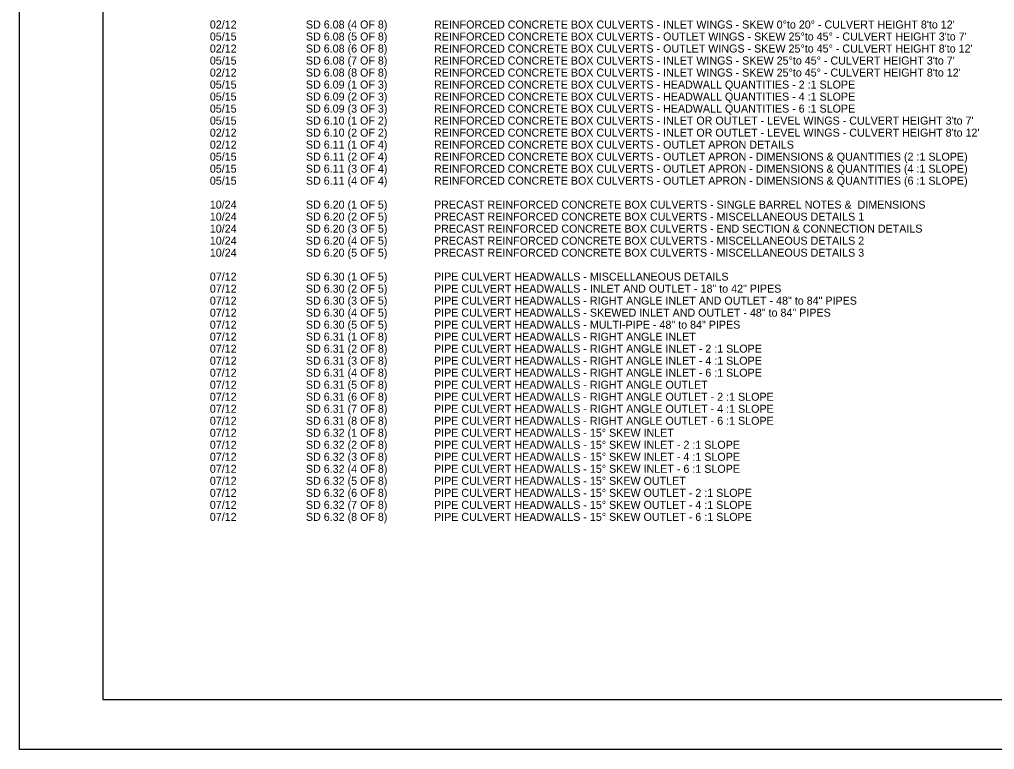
# Model space of a CAD drawing. Extents: x 0 to 2.83, y 0 to 1.83.
# Drawn here: x 0 to 1.218, y 0 to 0.912 of the extents above; entities that cross this region are included whole.
import ezdxf

# ---------------------------------------------------------------- set-up
doc = ezdxf.new("R2010")
doc.units = 0
doc.layers.add('Draft_Plan_Labels', color=7, linetype='Continuous')
doc.layers.add('Draft_Sheet', color=7, linetype='Continuous')

msp = doc.modelspace()

# ---------------------------------------------------------------- linework, layer by layer
at = {"layer": 'Draft_Sheet'}
for p, q in [((0, 0), (0, 1.8333)), ((2.8333, 0), (0, 0))]:
    msp.add_line(p, q, dxfattribs=at)
msp.add_lwpolyline([(2.7292, 1.7708), (0.1042, 1.7708), (0.1042, 0.0625), (2.7292, 0.0625)], close=True, dxfattribs=at)

# ---------------------------------------------------------------- texts
at = {"layer": 'Draft_Plan_Labels'}
for s, p in [('02/12        ', (0.2377, 0.9003)), ('SD 6.08 (4 OF 8)       ', (0.3577, 0.9003)), ("REINFORCED CONCRETE BOX CULVERTS - INLET WINGS - SKEW 0°to 20° - CULVERT HEIGHT 8'to 12'", (0.5177, 0.9003)), ('05/15        ', (0.2377, 0.8853)), ('SD 6.08 (5 OF 8)       ', (0.3577, 0.8853)), ("REINFORCED CONCRETE BOX CULVERTS - OUTLET WINGS - SKEW 25°to 45° - CULVERT HEIGHT 3'to 7'", (0.5177, 0.8853)), ('02/12        ', (0.2377, 0.8703)), ('SD 6.08 (6 OF 8)       ', (0.3577, 0.8703)), ("REINFORCED CONCRETE BOX CULVERTS - OUTLET WINGS - SKEW 25°to 45° - CULVERT HEIGHT 8'to 12'", (0.5177, 0.8703)), ('05/15        ', (0.2377, 0.8553)), ('SD 6.08 (7 OF 8)       ', (0.3577, 0.8553)), ("REINFORCED CONCRETE BOX CULVERTS - INLET WINGS - SKEW 25°to 45° - CULVERT HEIGHT 3'to 7'", (0.5177, 0.8553)), ('02/12        ', (0.2377, 0.8403)), ('SD 6.08 (8 OF 8)       ', (0.3577, 0.8403)), ("REINFORCED CONCRETE BOX CULVERTS - INLET WINGS - SKEW 25°to 45° - CULVERT HEIGHT 8'to 12'", (0.5177, 0.8403)), ('05/15        ', (0.2377, 0.8253)), ('SD 6.09 (1 OF 3)       ', (0.3577, 0.8253)), ('REINFORCED CONCRETE BOX CULVERTS - HEADWALL QUANTITIES - 2 :1 SLOPE', (0.5177, 0.8253)), ('05/15        ', (0.2377, 0.8103)), ('SD 6.09 (2 OF 3)       ', (0.3577, 0.8103)), ('REINFORCED CONCRETE BOX CULVERTS - HEADWALL QUANTITIES - 4 :1 SLOPE', (0.5177, 0.8103)), ('05/15        ', (0.2377, 0.7953)), ('SD 6.09 (3 OF 3)       ', (0.3577, 0.7953)), ('REINFORCED CONCRETE BOX CULVERTS - HEADWALL QUANTITIES - 6 :1 SLOPE', (0.5177, 0.7953)), ('05/15        ', (0.2377, 0.7803)), ('SD 6.10 (1 OF 2)       ', (0.3577, 0.7803)), ("REINFORCED CONCRETE BOX CULVERTS - INLET OR OUTLET - LEVEL WINGS - CULVERT HEIGHT 3'to 7'", (0.5177, 0.7803)), ('02/12        ', (0.2377, 0.7653)), ('SD 6.10 (2 OF 2)       ', (0.3577, 0.7653)), ("REINFORCED CONCRETE BOX CULVERTS - INLET OR OUTLET - LEVEL WINGS - CULVERT HEIGHT 8'to 12'", (0.5177, 0.7653)), ('02/12        ', (0.2377, 0.7503)), ('SD 6.11 (1 OF 4)       ', (0.3577, 0.7503)), ('REINFORCED CONCRETE BOX CULVERTS - OUTLET APRON DETAILS', (0.5177, 0.7503)), ('05/15        ', (0.2377, 0.7353)), ('SD 6.11 (2 OF 4)       ', (0.3577, 0.7353)), ('REINFORCED CONCRETE BOX CULVERTS - OUTLET APRON - DIMENSIONS & QUANTITIES (2 :1 SLOPE)', (0.5177, 0.7353)), ('05/15        ', (0.2377, 0.7203)), ('SD 6.11 (3 OF 4)       ', (0.3577, 0.7203)), ('REINFORCED CONCRETE BOX CULVERTS - OUTLET APRON - DIMENSIONS & QUANTITIES (4 :1 SLOPE)', (0.5177, 0.7203)), ('05/15        ', (0.2377, 0.7053)), ('SD 6.11 (4 OF 4)       ', (0.3577, 0.7053)), ('REINFORCED CONCRETE BOX CULVERTS - OUTLET APRON - DIMENSIONS & QUANTITIES (6 :1 SLOPE)', (0.5177, 0.7053)), ('10/24        ', (0.2377, 0.6754)), ('SD 6.20 (1 OF 5)       ', (0.3577, 0.6754)), ('PRECAST REINFORCED CONCRETE BOX CULVERTS - SINGLE BARREL NOTES &  DIMENSIONS', (0.5177, 0.6754)), ('10/24        ', (0.2377, 0.6604)), ('SD 6.20 (2 OF 5)       ', (0.3577, 0.6604)), ('PRECAST REINFORCED CONCRETE BOX CULVERTS - MISCELLANEOUS DETAILS 1', (0.5177, 0.6604)), ('10/24        ', (0.2377, 0.6454)), ('SD 6.20 (3 OF 5)       ', (0.3577, 0.6454)), ('PRECAST REINFORCED CONCRETE BOX CULVERTS - END SECTION & CONNECTION DETAILS', (0.5177, 0.6454)), ('10/24        ', (0.2377, 0.6304)), ('SD 6.20 (4 OF 5)       ', (0.3577, 0.6304)), ('PRECAST REINFORCED CONCRETE BOX CULVERTS - MISCELLANEOUS DETAILS 2', (0.5177, 0.6304)), ('10/24        ', (0.2377, 0.6154)), ('SD 6.20 (5 OF 5)       ', (0.3577, 0.6154)), ('PRECAST REINFORCED CONCRETE BOX CULVERTS - MISCELLANEOUS DETAILS 3', (0.5177, 0.6154)), ('07/12        ', (0.2377, 0.5855)), ('SD 6.30 (1 OF 5)       ', (0.3577, 0.5855)), ('PIPE CULVERT HEADWALLS - MISCELLANEOUS DETAILS', (0.5177, 0.5855)), ('07/12        ', (0.2377, 0.5705)), ('SD 6.30 (2 OF 5)       ', (0.3577, 0.5705)), ('PIPE CULVERT HEADWALLS - INLET AND OUTLET - 18" to 42" PIPES', (0.5177, 0.5705)), ('07/12        ', (0.2377, 0.5555)), ('SD 6.30 (3 OF 5)       ', (0.3577, 0.5555)), ('PIPE CULVERT HEADWALLS - RIGHT ANGLE INLET AND OUTLET - 48" to 84" PIPES', (0.5177, 0.5555)), ('07/12        ', (0.2377, 0.5405)), ('SD 6.30 (4 OF 5)       ', (0.3577, 0.5405)), ('PIPE CULVERT HEADWALLS - SKEWED INLET AND OUTLET - 48" to 84" PIPES', (0.5177, 0.5405)), ('07/12        ', (0.2377, 0.5255)), ('SD 6.30 (5 OF 5)       ', (0.3577, 0.5255)), ('PIPE CULVERT HEADWALLS - MULTI-PIPE - 48" to 84" PIPES', (0.5177, 0.5255)), ('07/12        ', (0.2377, 0.5105)), ('SD 6.31 (1 OF 8)       ', (0.3577, 0.5105)), ('PIPE CULVERT HEADWALLS - RIGHT ANGLE INLET', (0.5177, 0.5105)), ('07/12        ', (0.2377, 0.4955)), ('SD 6.31 (2 OF 8)       ', (0.3577, 0.4955)), ('PIPE CULVERT HEADWALLS - RIGHT ANGLE INLET - 2 :1 SLOPE', (0.5177, 0.4955)), ('07/12        ', (0.2377, 0.4805)), ('SD 6.31 (3 OF 8)       ', (0.3577, 0.4805)), ('PIPE CULVERT HEADWALLS - RIGHT ANGLE INLET - 4 :1 SLOPE', (0.5177, 0.4805)), ('07/12        ', (0.2377, 0.4655)), ('SD 6.31 (4 OF 8)       ', (0.3577, 0.4655)), ('PIPE CULVERT HEADWALLS - RIGHT ANGLE INLET - 6 :1 SLOPE', (0.5177, 0.4655)), ('07/12        ', (0.2377, 0.4505)), ('SD 6.31 (5 OF 8)       ', (0.3577, 0.4505)), ('PIPE CULVERT HEADWALLS - RIGHT ANGLE OUTLET', (0.5177, 0.4505)), ('07/12        ', (0.2377, 0.4355)), ('SD 6.31 (6 OF 8)       ', (0.3577, 0.4355)), ('PIPE CULVERT HEADWALLS - RIGHT ANGLE OUTLET - 2 :1 SLOPE', (0.5177, 0.4355)), ('07/12        ', (0.2377, 0.4205)), ('SD 6.31 (7 OF 8)       ', (0.3577, 0.4205)), ('PIPE CULVERT HEADWALLS - RIGHT ANGLE OUTLET - 4 :1 SLOPE', (0.5177, 0.4205)), ('07/12        ', (0.2377, 0.4055)), ('SD 6.31 (8 OF 8)       ', (0.3577, 0.4055)), ('PIPE CULVERT HEADWALLS - RIGHT ANGLE OUTLET - 6 :1 SLOPE', (0.5177, 0.4055)), ('07/12        ', (0.2377, 0.3905)), ('SD 6.32 (1 OF 8)       ', (0.3577, 0.3905)), ('PIPE CULVERT HEADWALLS - 15° SKEW INLET', (0.5177, 0.3905)), ('07/12        ', (0.2377, 0.3755)), ('SD 6.32 (2 OF 8)       ', (0.3577, 0.3755)), ('PIPE CULVERT HEADWALLS - 15° SKEW INLET - 2 :1 SLOPE', (0.5177, 0.3755)), ('07/12        ', (0.2377, 0.3605)), ('SD 6.32 (3 OF 8)       ', (0.3577, 0.3605)), ('PIPE CULVERT HEADWALLS - 15° SKEW INLET - 4 :1 SLOPE', (0.5177, 0.3605)), ('07/12        ', (0.2377, 0.3455)), ('SD 6.32 (4 OF 8)       ', (0.3577, 0.3455)), ('PIPE CULVERT HEADWALLS - 15° SKEW INLET - 6 :1 SLOPE', (0.5177, 0.3455)), ('07/12        ', (0.2377, 0.3305)), ('SD 6.32 (5 OF 8)       ', (0.3577, 0.3305)), ('PIPE CULVERT HEADWALLS - 15° SKEW OUTLET', (0.5177, 0.3305)), ('07/12        ', (0.2377, 0.3155)), ('SD 6.32 (6 OF 8)       ', (0.3577, 0.3155)), ('PIPE CULVERT HEADWALLS - 15° SKEW OUTLET - 2 :1 SLOPE', (0.5177, 0.3155)), ('07/12        ', (0.2377, 0.3005)), ('SD 6.32 (7 OF 8)       ', (0.3577, 0.3005)), ('PIPE CULVERT HEADWALLS - 15° SKEW OUTLET - 4 :1 SLOPE', (0.5177, 0.3005)), ('07/12        ', (0.2377, 0.2855)), ('SD 6.32 (8 OF 8)       ', (0.3577, 0.2855)), ('PIPE CULVERT HEADWALLS - 15° SKEW OUTLET - 6 :1 SLOPE', (0.5177, 0.2855))]:
    msp.add_text(s, height=0.01, dxfattribs=at).set_placement(p)

doc.saveas('drawing.dxf')
